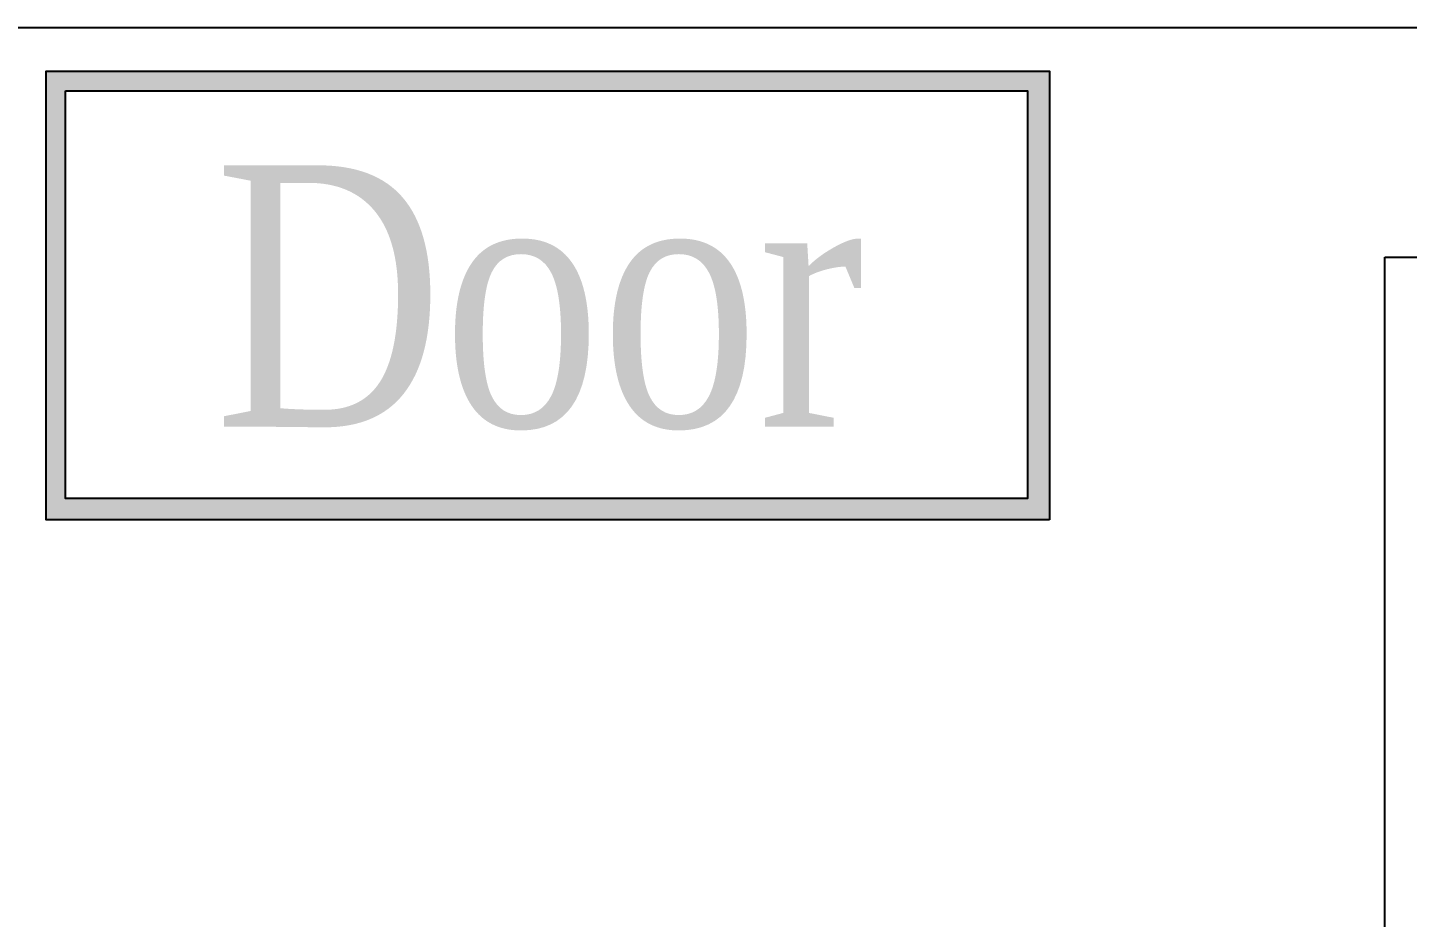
# Model space of a CAD drawing. Header units: inches. Extents: x 1985 to 11287, y 379 to 4336.
# Drawn here: x 7478 to 7689.2, y 4200.1 to 4336.4 of the extents above; entities that cross this region are included whole.
import ezdxf

# ---------------------------------------------------------------- set-up
doc = ezdxf.new("R2010")
doc.units = ezdxf.units.IN
doc.header["$MEASUREMENT"] = 0
doc.layers.add('detail 99', color=30, linetype='CONTINUOUS')
doc.layers.add('separation 99', color=3, linetype='CONTINUOUS')
doc.styles.add('Times', font='times.ttf', dxfattribs={"width": 0.8})

msp = doc.modelspace()

# ---------------------------------------------------------------- hatches: boundary and pattern name
at = {"layer": 'separation 99'}
h = msp.add_hatch(color=256, dxfattribs=at)
h.paths.add_polyline_path([(7480.801978, 4329.689792), (7480.801978, 4260.991352), (7634.439581, 4260.991352), (7634.439581, 4329.689792)])
h.paths.add_polyline_path([(7631.079304, 4326.704616), (7631.079304, 4264.249214), (7483.787154, 4264.249214), (7483.787154, 4326.704616)], flags=16)

# ---------------------------------------------------------------- linework, layer by layer
for p, q in [((7685.752407, 3811.814787), (7685.752407, 4301.200203)), ((7685.752407, 4301.200203), (9943.552213, 4301.200203))]:
    msp.add_line(p, q, dxfattribs=at)
for points in [[(9954.635727, 3266.28393), (7087.963638, 3266.28393), (7087.963638, 4336.37128), (9954.635727, 4336.37128)], [(7634.439581, 4260.991352), (7480.801978, 4260.991352), (7480.801978, 4329.689792), (7634.439581, 4329.689792)], [(7483.787154, 4326.704616), (7631.079304, 4326.704616), (7631.079304, 4264.249214), (7483.787154, 4264.249214)]]:
    msp.add_lwpolyline(points, close=True, dxfattribs=at)

# ---------------------------------------------------------------- texts
at = {"layer": 'detail 99', "insert": (7506.667539, 4315.28796), "char_height": 40, "attachment_point": 1, "style": 'Times'}
msp.add_mtext('Door', dxfattribs=at)

doc.saveas('drawing.dxf')
